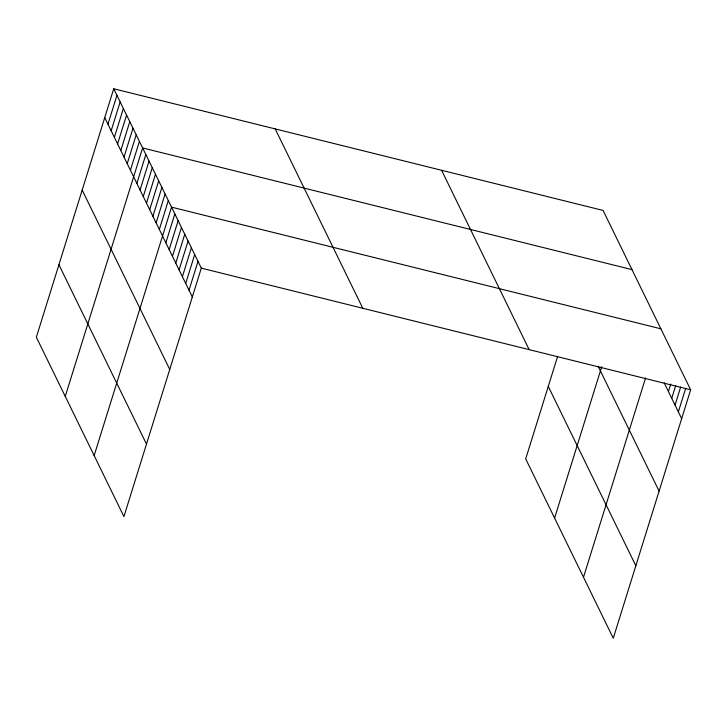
<?xml version="1.0" encoding="UTF-8"?>
<svg xmlns="http://www.w3.org/2000/svg" width="727" height="727" viewBox="0 0 727 727"><rect width="100%" height="100%" fill="white"/><g stroke="black" fill="none" stroke-linecap="round" stroke-linejoin="round"><path stroke-width="1.09" d="M113.73 88.767L36.35 337.21L123.926 516.57L201.306 268.127L113.73 88.767L603.074 210.43L690.65 389.79L613.27 638.233L525.694 458.873L557.636 356.339M107.959 124.199L116.938 95.346M111.167 130.769L120.155 101.925M114.375 137.348L123.363 108.496M117.592 143.928L126.571 115.075M120.8 150.507L129.788 121.654M124.008 157.077L132.996 128.225M127.225 163.657L136.203 134.804M130.433 170.236L139.42 141.383M65.248 396.397L142.628 147.954L631.981 269.617M136.858 183.386L145.845 154.533M140.066 189.965L149.053 161.112M143.274 196.535L152.261 167.683M146.49 203.115L155.478 174.262M149.698 209.694L158.686 180.841M152.906 216.264L161.894 187.421M156.123 222.844L165.111 193.991M159.331 229.423L168.319 200.57M94.146 455.593L171.527 207.15L660.879 328.804M165.847 242.773L174.834 213.92M169.155 249.552L178.142 220.699M172.472 256.322L181.45 227.478M175.78 263.101L184.758 234.248M179.087 269.881L188.066 241.028M182.395 276.651L191.383 247.798M185.703 283.43L194.691 254.577M189.011 290.209L197.998 261.356M554.592 518.06L601.747 366.672M583.49 577.247L645.585 377.904M668.431 391.535L670.757 384.056M671.739 398.314L675.728 385.492M675.047 405.093L680.708 386.928M678.355 411.864L685.679 388.354M201.306 268.127L690.65 389.79M664.178 382.829L681.662 418.643M598.13 366.235L659.089 491.107M548.267 386.41L635.843 565.77M441.589 170.282L529.165 349.642M275.215 128.915L362.791 308.275M104.743 117.62L192.319 296.979M82.178 190.083L169.745 369.443M58.923 264.746L146.49 444.106"/></g></svg>
